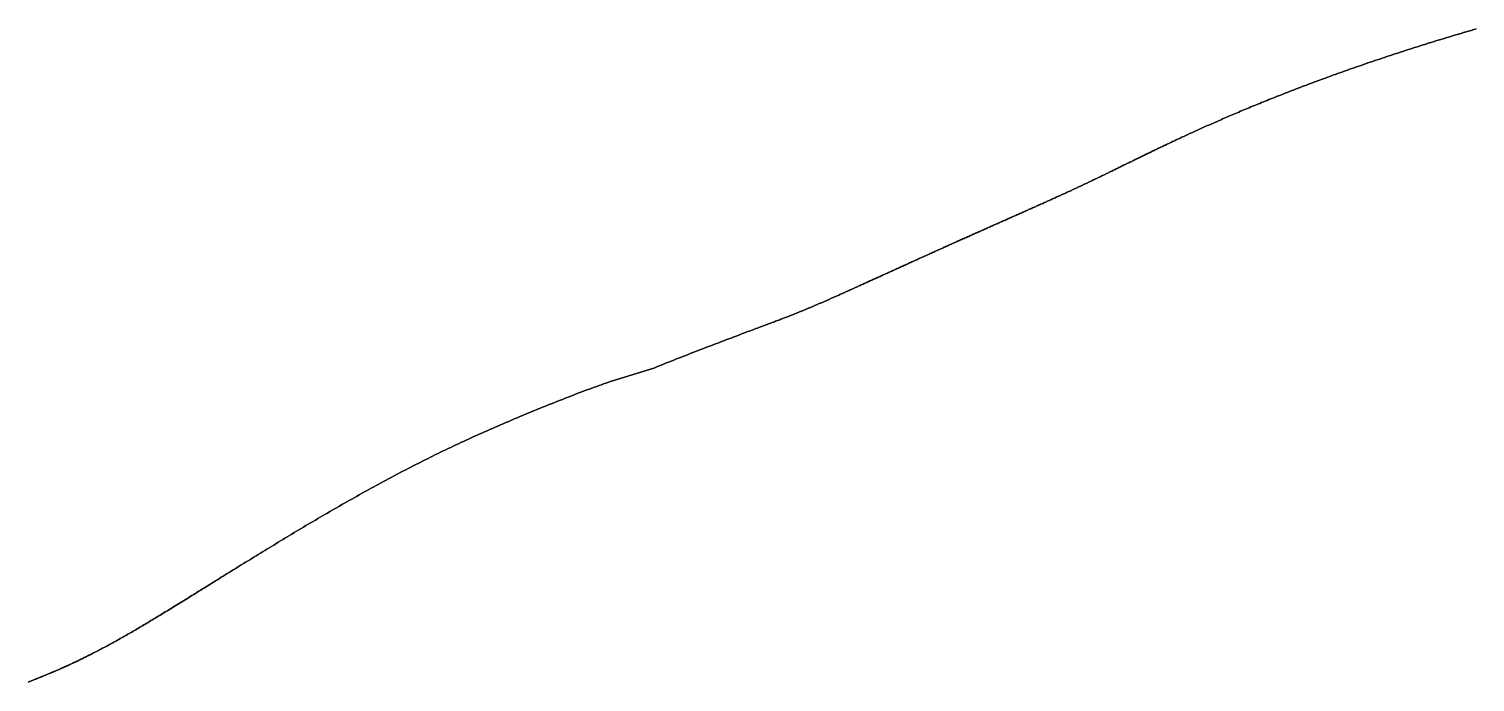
# Model space of a CAD drawing. Header units: inches. Extents: x 130170 to 284068, y 377793 to 804530.
# Drawn here: x 252921.3 to 253006.4, y 753328.3 to 753366.7 of the extents above; entities that cross this region are included whole.
import ezdxf

# ---------------------------------------------------------------- set-up
doc = ezdxf.new("R2010")
doc.units = ezdxf.units.IN
doc.header["$MEASUREMENT"] = 0
doc.layers.add('muni_il', color=7, linetype='Continuous')

msp = doc.modelspace()

# ---------------------------------------------------------------- linework, layer by layer
at = {"layer": 'muni_il'}
for points in [[(253006.462, 753366.728), (253006.312, 753366.685), (253006.162, 753366.641), (253006.011, 753366.597), (253005.861, 753366.553), (253005.712, 753366.509), (253005.562, 753366.465), (253005.413, 753366.421), (253005.263, 753366.376), (253005.114, 753366.332), (253004.965, 753366.287), (253004.817, 753366.242), (253004.668, 753366.197), (253004.52, 753366.152), (253004.372, 753366.107), (253004.224, 753366.062), (253004.077, 753366.017), (253003.93, 753365.971), (253003.783, 753365.926), (253003.636, 753365.881), (253003.49, 753365.835), (253003.344, 753365.789), (253003.198, 753365.743), (253003.053, 753365.697), (253002.908, 753365.652), (253002.763, 753365.605), (253002.619, 753365.56), (253002.475, 753365.513), (253002.331, 753365.467), (253002.188, 753365.421), (253002.045, 753365.375), (253001.902, 753365.328), (253001.76, 753365.282), (253001.618, 753365.235), (253001.477, 753365.189), (253001.336, 753365.142), (253001.195, 753365.096), (253001.055, 753365.049), (253000.915, 753365.002), (253000.776, 753364.956), (253000.637, 753364.909), (253000.498, 753364.863), (253000.36, 753364.816), (253000.223, 753364.769), (253000.086, 753364.722), (252999.949, 753364.676), (252999.813, 753364.629), (252999.677, 753364.582), (252999.542, 753364.535), (252999.408, 753364.488), (252999.274, 753364.442), (252999.14, 753364.395), (252999.007, 753364.348), (252998.874, 753364.301), (252998.742, 753364.255), (252998.61, 753364.208), (252998.479, 753364.161), (252998.349, 753364.115), (252998.219, 753364.068), (252998.089, 753364.021), (252997.961, 753363.975), (252997.832, 753363.928), (252997.705, 753363.882), (252997.577, 753363.835), (252997.451, 753363.789), (252997.325, 753363.743), (252997.199, 753363.696), (252997.075, 753363.65), (252996.95, 753363.604), (252996.827, 753363.558), (252996.703, 753363.512), (252996.581, 753363.466), (252996.459, 753363.42), (252996.338, 753363.374), (252996.217, 753363.328), (252996.097, 753363.283), (252995.977, 753363.237), (252995.858, 753363.192), (252995.74, 753363.146), (252995.622, 753363.101), (252995.505, 753363.055), (252995.389, 753363.01), (252995.273, 753362.965), (252995.158, 753362.92), (252995.043, 753362.875), (252994.93, 753362.83), (252994.816, 753362.786), (252994.704, 753362.741), (252994.592, 753362.697), (252994.48, 753362.652), (252994.37, 753362.608), (252994.26, 753362.564), (252994.15, 753362.52), (252994.041, 753362.476), (252993.933, 753362.432), (252993.826, 753362.389), (252993.719, 753362.345), (252993.612, 753362.302), (252993.507, 753362.259), (252993.402, 753362.215), (252993.297, 753362.172), (252993.194, 753362.13), (252993.091, 753362.087), (252992.988, 753362.044), (252992.887, 753362.002), (252992.785, 753361.96), (252992.685, 753361.917), (252992.585, 753361.875), (252992.486, 753361.834), (252992.387, 753361.792), (252992.29, 753361.75), (252992.192, 753361.709), (252992.096, 753361.668), (252992, 753361.627), (252991.904, 753361.586), (252991.809, 753361.545), (252991.715, 753361.504), (252991.622, 753361.464), (252991.529, 753361.423), (252991.437, 753361.383), (252991.345, 753361.343), (252991.254, 753361.304), (252991.164, 753361.264), (252991.074, 753361.225), (252990.985, 753361.185), (252990.896, 753361.146), (252990.809, 753361.107), (252990.721, 753361.068), (252990.635, 753361.03), (252990.549, 753360.991), (252990.463, 753360.953), (252990.378, 753360.915), (252990.294, 753360.877), (252990.21, 753360.84), (252990.127, 753360.802), (252990.045, 753360.765), (252989.963, 753360.727), (252989.881, 753360.69), (252989.8, 753360.654), (252989.72, 753360.617), (252989.641, 753360.58), (252989.561, 753360.544), (252989.483, 753360.508), (252989.405, 753360.472), (252989.328, 753360.436), (252989.251, 753360.401), (252989.174, 753360.365), (252989.099, 753360.33), (252989.023, 753360.295), (252988.949, 753360.26), (252988.875, 753360.226), (252988.801, 753360.191), (252988.728, 753360.157), (252988.655, 753360.123), (252988.583, 753360.089), (252988.512, 753360.055), (252988.441, 753360.022), (252988.37, 753359.988), (252988.3, 753359.955), (252988.23, 753359.922), (252988.161, 753359.889), (252988.093, 753359.857), (252988.025, 753359.824), (252987.957, 753359.792), (252987.89, 753359.76), (252987.823, 753359.728), (252987.757, 753359.696), (252987.691, 753359.664), (252987.626, 753359.633), (252987.561, 753359.602), (252987.496, 753359.571), (252987.432, 753359.54), (252987.369, 753359.509), (252987.305, 753359.479), (252987.243, 753359.448), (252987.18, 753359.418), (252987.118, 753359.388), (252987.057, 753359.358), (252986.995, 753359.328), (252986.935, 753359.299), (252986.874, 753359.27), (252986.814, 753359.24), (252986.755, 753359.211), (252986.695, 753359.182), (252986.636, 753359.154), (252986.578, 753359.125), (252986.52, 753359.096), (252986.462, 753359.068), (252986.404, 753359.04), (252986.347, 753359.012), (252986.29, 753358.984), (252986.234, 753358.957), (252986.177, 753358.929), (252986.121, 753358.902), (252986.066, 753358.874), (252986.011, 753358.847), (252985.956, 753358.82), (252985.901, 753358.793), (252985.846, 753358.767), (252985.792, 753358.74), (252985.738, 753358.714), (252985.685, 753358.687), (252985.631, 753358.661), (252985.578, 753358.635), (252985.525, 753358.609), (252985.473, 753358.583), (252985.42, 753358.558), (252985.368, 753358.532), (252985.316, 753358.507), (252985.264, 753358.481), (252985.213, 753358.456), (252985.161, 753358.431), (252985.11, 753358.406), (252985.059, 753358.381), (252985.008, 753358.356), (252984.958, 753358.332), (252984.907, 753358.307), (252984.857, 753358.283), (252984.807, 753358.258), (252984.757, 753358.234), (252984.707, 753358.21), (252984.658, 753358.186), (252984.608, 753358.161), (252984.559, 753358.138), (252984.51, 753358.114), (252984.461, 753358.09), (252984.412, 753358.066), (252984.363, 753358.042), (252984.314, 753358.019), (252984.265, 753357.995), (252984.217, 753357.972), (252984.168, 753357.948), (252984.12, 753357.925), (252984.071, 753357.902), (252984.023, 753357.879), (252983.975, 753357.856), (252983.927, 753357.833), (252983.878, 753357.809), (252983.83, 753357.787), (252983.782, 753357.764), (252983.734, 753357.741), (252983.686, 753357.718), (252983.638, 753357.695), (252983.591, 753357.672), (252983.543, 753357.65), (252983.495, 753357.627), (252983.447, 753357.604), (252983.399, 753357.581), (252983.351, 753357.559), (252983.303, 753357.536), (252983.255, 753357.514), (252983.207, 753357.491), (252983.159, 753357.468), (252983.111, 753357.446), (252983.063, 753357.423), (252983.015, 753357.401), (252982.966, 753357.378), (252982.918, 753357.356), (252982.87, 753357.333), (252982.821, 753357.311), (252982.773, 753357.288), (252982.724, 753357.266), (252982.676, 753357.243), (252982.627, 753357.22), (252982.578, 753357.198), (252982.53, 753357.175), (252982.481, 753357.153), (252982.431, 753357.13), (252982.382, 753357.107), (252982.333, 753357.085), (252982.283, 753357.062), (252982.234, 753357.039), (252982.184, 753357.016), (252982.134, 753356.994), (252982.084, 753356.971), (252982.034, 753356.948), (252981.984, 753356.925), (252981.934, 753356.902), (252981.883, 753356.879), (252981.833, 753356.856), (252981.782, 753356.833), (252981.731, 753356.81), (252981.68, 753356.786), (252981.628, 753356.763), (252981.577, 753356.74), (252981.525, 753356.716), (252981.474, 753356.693), (252981.422, 753356.67), (252981.369, 753356.646), (252981.317, 753356.622), (252981.265, 753356.599), (252981.212, 753356.575), (252981.159, 753356.551), (252981.106, 753356.527), (252981.052, 753356.503), (252980.999, 753356.479), (252980.945, 753356.455), (252980.891, 753356.431), (252980.837, 753356.407), (252980.783, 753356.382), (252980.728, 753356.358), (252980.674, 753356.333), (252980.619, 753356.309), (252980.563, 753356.284), (252980.508, 753356.259), (252980.452, 753356.234), (252980.396, 753356.209), (252980.34, 753356.184), (252980.284, 753356.159), (252980.228, 753356.134), (252980.171, 753356.109), (252980.114, 753356.083), (252980.057, 753356.058), (252979.999, 753356.032), (252979.942, 753356.007), (252979.884, 753355.981), (252979.826, 753355.955), (252979.767, 753355.929), (252979.709, 753355.903), (252979.65, 753355.877), (252979.591, 753355.85), (252979.532, 753355.824), (252979.472, 753355.798), (252979.413, 753355.771), (252979.353, 753355.744), (252979.293, 753355.718), (252979.232, 753355.691), (252979.172, 753355.664), (252979.111, 753355.637), (252979.05, 753355.61), (252978.988, 753355.583), (252978.927, 753355.555), (252978.865, 753355.528), (252978.803, 753355.5), (252978.741, 753355.473), (252978.679, 753355.445), (252978.616, 753355.417), (252978.554, 753355.389), (252978.491, 753355.361), (252978.427, 753355.333), (252978.364, 753355.305), (252978.3, 753355.277), (252978.237, 753355.248), (252978.173, 753355.22), (252978.108, 753355.191), (252978.044, 753355.163), (252977.98, 753355.134), (252977.915, 753355.105), (252977.85, 753355.076), (252977.785, 753355.047), (252977.719, 753355.018), (252977.654, 753354.989), (252977.588, 753354.96), (252977.523, 753354.931), (252977.457, 753354.901), (252977.39, 753354.872), (252977.324, 753354.842), (252977.258, 753354.812), (252977.191, 753354.783), (252977.125, 753354.753), (252977.058, 753354.723), (252976.991, 753354.693), (252976.924, 753354.663), (252976.856, 753354.633), (252976.789, 753354.603), (252976.722, 753354.573), (252976.654, 753354.543), (252976.586, 753354.512), (252976.518, 753354.482), (252976.45, 753354.452), (252976.382, 753354.421), (252976.314, 753354.391), (252976.246, 753354.36), (252976.178, 753354.33), (252976.109, 753354.299), (252976.041, 753354.268), (252975.972, 753354.238), (252975.904, 753354.207), (252975.835, 753354.176), (252975.767, 753354.145), (252975.698, 753354.114), (252975.629, 753354.084), (252975.56, 753354.053), (252975.491, 753354.022), (252975.423, 753353.991), (252975.354, 753353.96), (252975.285, 753353.929), (252975.216, 753353.898), (252975.147, 753353.867), (252975.078, 753353.836), (252975.009, 753353.805), (252974.94, 753353.774), (252974.871, 753353.742), (252974.802, 753353.712), (252974.734, 753353.68), (252974.665, 753353.649), (252974.596, 753353.618), (252974.527, 753353.587), (252974.458, 753353.556), (252974.39, 753353.525), (252974.321, 753353.494), (252974.253, 753353.463), (252974.184, 753353.432), (252974.116, 753353.401), (252974.048, 753353.371), (252973.979, 753353.34), (252973.911, 753353.309), (252973.843, 753353.278), (252973.775, 753353.247), (252973.707, 753353.217), (252973.639, 753353.186), (252973.572, 753353.155), (252973.504, 753353.125), (252973.437, 753353.094), (252973.37, 753353.064), (252973.303, 753353.033), (252973.236, 753353.003), (252973.169, 753352.973), (252973.102, 753352.942), (252973.035, 753352.912), (252972.969, 753352.882), (252972.903, 753352.852), (252972.837, 753352.822), (252972.771, 753352.792), (252972.705, 753352.762), (252972.639, 753352.732), (252972.574, 753352.702), (252972.509, 753352.673), (252972.444, 753352.643), (252972.379, 753352.614), (252972.314, 753352.584), (252972.25, 753352.555), (252972.185, 753352.526), (252972.122, 753352.497), (252972.058, 753352.468), (252971.994, 753352.439), (252971.931, 753352.41), (252971.867, 753352.381), (252971.804, 753352.352), (252971.742, 753352.324), (252971.679, 753352.295), (252971.617, 753352.267), (252971.555, 753352.239), (252971.493, 753352.211), (252971.432, 753352.183), (252971.37, 753352.155), (252971.309, 753352.127), (252971.248, 753352.1), (252971.188, 753352.072), (252971.128, 753352.045), (252971.067, 753352.017), (252971.008, 753351.99), (252970.948, 753351.963), (252970.889, 753351.936), (252970.83, 753351.909), (252970.771, 753351.882), (252970.713, 753351.856), (252970.655, 753351.829), (252970.597, 753351.803), (252970.539, 753351.777), (252970.482, 753351.751), (252970.425, 753351.725), (252970.368, 753351.699), (252970.311, 753351.673), (252970.255, 753351.648), (252970.199, 753351.622), (252970.143, 753351.597), (252970.088, 753351.572), (252970.033, 753351.547), (252969.978, 753351.522), (252969.923, 753351.498), (252969.869, 753351.473), (252969.815, 753351.448), (252969.761, 753351.424), (252969.708, 753351.4), (252969.655, 753351.376), (252969.602, 753351.352), (252969.55, 753351.328), (252969.497, 753351.305), (252969.445, 753351.281), (252969.394, 753351.258), (252969.342, 753351.235), (252969.291, 753351.212), (252969.24, 753351.189), (252969.19, 753351.166), (252969.139, 753351.144), (252969.089, 753351.121), (252969.04, 753351.099), (252968.99, 753351.077), (252968.941, 753351.055), (252968.892, 753351.033), (252968.844, 753351.011), (252968.795, 753350.99), (252968.747, 753350.968), (252968.7, 753350.947), (252968.652, 753350.926), (252968.605, 753350.905), (252968.558, 753350.884), (252968.511, 753350.863), (252968.464, 753350.842), (252968.418, 753350.822), (252968.372, 753350.801), (252968.326, 753350.781), (252968.281, 753350.761), (252968.235, 753350.741), (252968.19, 753350.721), (252968.145, 753350.702), (252968.1, 753350.682), (252968.056, 753350.662), (252968.011, 753350.643), (252967.967, 753350.624), (252967.923, 753350.605), (252967.879, 753350.585), (252967.836, 753350.567), (252967.792, 753350.548), (252967.749, 753350.529), (252967.706, 753350.51), (252967.662, 753350.492), (252967.619, 753350.473), (252967.577, 753350.455), (252967.534, 753350.437), (252967.491, 753350.418), (252967.448, 753350.4), (252967.406, 753350.382), (252967.363, 753350.364), (252967.321, 753350.346), (252967.278, 753350.328), (252967.236, 753350.31), (252967.193, 753350.292), (252967.151, 753350.275), (252967.108, 753350.257), (252967.065, 753350.239), (252967.023, 753350.221), (252966.98, 753350.204), (252966.937, 753350.186), (252966.893, 753350.168), (252966.85, 753350.15), (252966.807, 753350.132), (252966.763, 753350.114), (252966.719, 753350.097), (252966.675, 753350.079), (252966.63, 753350.061), (252966.585, 753350.043), (252966.54, 753350.025), (252966.495, 753350.006), (252966.449, 753349.988), (252966.403, 753349.97), (252966.356, 753349.951), (252966.309, 753349.932), (252966.261, 753349.913), (252966.213, 753349.894), (252966.164, 753349.875), (252966.115, 753349.856), (252966.065, 753349.836), (252966.014, 753349.817), (252965.962, 753349.797), (252965.91, 753349.776), (252965.857, 753349.756), (252965.804, 753349.735), (252965.749, 753349.714), (252965.693, 753349.693), (252965.637, 753349.671), (252965.579, 753349.649), (252965.521, 753349.627), (252965.461, 753349.604), (252965.401, 753349.581), (252965.339, 753349.557), (252965.276, 753349.533), (252965.211, 753349.509), (252965.146, 753349.484), (252965.079, 753349.459), (252965.01, 753349.433), (252964.941, 753349.407), (252964.869, 753349.38), (252964.797, 753349.352), (252964.722, 753349.324), (252964.646, 753349.296), (252964.569, 753349.266), (252964.489, 753349.237), (252964.408, 753349.206), (252964.325, 753349.175), (252964.24, 753349.143), (252964.153, 753349.11), (252964.065, 753349.077), (252963.974, 753349.043), (252963.881, 753349.008), (252963.786, 753348.972), (252963.689, 753348.936), (252963.59, 753348.899), (252963.489, 753348.86), (252963.385, 753348.821), (252963.279, 753348.782), (252963.171, 753348.741), (252963.06, 753348.699), (252962.947, 753348.656), (252962.832, 753348.613), (252962.714, 753348.568), (252962.594, 753348.523), (252962.471, 753348.476), (252962.346, 753348.429), (252962.219, 753348.381), (252962.089, 753348.331), (252961.956, 753348.281), (252961.822, 753348.23), (252961.685, 753348.177), (252961.545, 753348.124), (252961.404, 753348.07), (252961.26, 753348.015), (252961.114, 753347.959), (252960.966, 753347.902), (252960.815, 753347.844), (252960.663, 753347.785), (252960.509, 753347.726), (252960.354, 753347.665), (252960.197, 753347.604), (252960.038, 753347.543), (252959.878, 753347.48), (252959.718, 753347.417), (252959.556, 753347.354), (252959.394, 753347.29), (252959.231, 753347.226), (252959.068, 753347.162), (252958.906, 753347.097), (252958.744, 753347.033), (252958.582, 753346.968), (252958.422, 753346.904), (252958.264, 753346.84), (252958.107, 753346.776), (252955.757, 753346.047), (252955.558, 753345.981), (252955.45, 753345.944), (252955.336, 753345.905), (252955.217, 753345.864), (252955.092, 753345.82), (252954.964, 753345.775), (252954.831, 753345.727), (252954.694, 753345.678), (252954.553, 753345.626), (252954.409, 753345.574), (252954.262, 753345.519), (252954.111, 753345.463), (252953.959, 753345.406), (252953.804, 753345.348), (252953.646, 753345.288), (252953.487, 753345.227), (252953.326, 753345.166), (252953.164, 753345.103), (252953.001, 753345.04), (252952.836, 753344.976), (252952.67, 753344.911), (252952.504, 753344.845), (252952.337, 753344.78), (252952.17, 753344.713), (252952.002, 753344.646), (252951.834, 753344.579), (252951.666, 753344.511), (252951.498, 753344.444), (252951.33, 753344.375), (252951.162, 753344.307), (252950.995, 753344.239), (252950.828, 753344.17), (252950.661, 753344.101), (252950.495, 753344.032), (252950.329, 753343.963), (252950.164, 753343.894), (252949.999, 753343.825), (252949.835, 753343.756), (252949.672, 753343.686), (252949.51, 753343.617), (252949.348, 753343.548), (252949.186, 753343.479), (252949.026, 753343.409), (252948.866, 753343.34), (252948.707, 753343.271), (252948.548, 753343.201), (252948.391, 753343.132), (252948.234, 753343.063), (252948.077, 753342.993), (252947.922, 753342.924), (252947.767, 753342.854), (252947.612, 753342.785), (252947.458, 753342.715), (252947.305, 753342.645), (252947.152, 753342.575), (252947, 753342.505), (252946.849, 753342.435), (252946.698, 753342.365), (252946.547, 753342.295), (252946.397, 753342.224), (252946.247, 753342.154), (252946.098, 753342.083), (252945.949, 753342.012), (252945.8, 753341.941), (252945.652, 753341.87), (252945.504, 753341.798), (252945.356, 753341.726), (252945.209, 753341.654), (252945.062, 753341.582), (252944.915, 753341.509), (252944.768, 753341.436), (252944.622, 753341.363), (252944.475, 753341.29), (252944.329, 753341.216), (252944.183, 753341.142), (252944.037, 753341.068), (252943.891, 753340.994), (252943.746, 753340.919), (252943.6, 753340.844), (252943.454, 753340.768), (252943.309, 753340.693), (252943.163, 753340.617), (252943.018, 753340.54), (252942.873, 753340.464), (252942.728, 753340.387), (252942.582, 753340.309), (252942.437, 753340.232), (252942.292, 753340.154), (252942.147, 753340.076), (252942.002, 753339.998), (252941.857, 753339.919), (252941.712, 753339.84), (252941.568, 753339.761), (252941.423, 753339.681), (252941.278, 753339.601), (252941.133, 753339.521), (252940.989, 753339.441), (252940.844, 753339.361), (252940.7, 753339.28), (252940.556, 753339.199), (252940.412, 753339.118), (252940.267, 753339.037), (252940.123, 753338.955), (252939.98, 753338.874), (252939.836, 753338.792), (252939.693, 753338.71), (252939.55, 753338.628), (252939.407, 753338.546), (252939.264, 753338.463), (252939.121, 753338.381), (252938.979, 753338.299), (252938.837, 753338.216), (252938.695, 753338.134), (252938.554, 753338.051), (252938.412, 753337.968), (252938.272, 753337.886), (252938.131, 753337.803), (252937.991, 753337.72), (252937.851, 753337.638), (252937.711, 753337.555), (252937.572, 753337.473), (252937.434, 753337.39), (252937.295, 753337.308), (252937.158, 753337.226), (252937.02, 753337.144), (252936.883, 753337.062), (252936.747, 753336.98), (252936.611, 753336.898), (252936.476, 753336.817), (252936.341, 753336.735), (252936.207, 753336.654), (252936.073, 753336.573), (252935.94, 753336.492), (252935.807, 753336.412), (252935.675, 753336.332), (252935.543, 753336.252), (252935.412, 753336.172), (252935.282, 753336.092), (252935.153, 753336.013), (252935.024, 753335.934), (252934.895, 753335.856), (252934.768, 753335.777), (252934.641, 753335.699), (252934.514, 753335.622), (252934.389, 753335.544), (252934.264, 753335.467), (252934.14, 753335.391), (252934.016, 753335.315), (252933.893, 753335.239), (252933.771, 753335.163), (252933.65, 753335.088), (252933.529, 753335.014), (252933.41, 753334.94), (252933.291, 753334.866), (252933.172, 753334.792), (252933.054, 753334.719), (252932.938, 753334.647), (252932.822, 753334.575), (252932.706, 753334.503), (252932.592, 753334.432), (252932.478, 753334.361), (252932.365, 753334.291), (252932.253, 753334.221), (252932.141, 753334.152), (252932.031, 753334.083), (252931.921, 753334.015), (252931.811, 753333.947), (252931.703, 753333.879), (252931.595, 753333.812), (252931.489, 753333.746), (252931.382, 753333.68), (252931.277, 753333.615), (252931.173, 753333.55), (252931.069, 753333.485), (252930.966, 753333.421), (252930.863, 753333.358), (252930.762, 753333.295), (252930.661, 753333.232), (252930.561, 753333.17), (252930.462, 753333.109), (252930.363, 753333.048), (252930.265, 753332.987), (252930.168, 753332.927), (252930.072, 753332.868), (252929.976, 753332.808), (252929.881, 753332.75), (252929.787, 753332.692), (252929.693, 753332.634), (252929.6, 753332.577), (252929.508, 753332.521), (252929.416, 753332.465), (252929.325, 753332.409), (252929.235, 753332.354), (252929.145, 753332.299), (252929.056, 753332.245), (252928.968, 753332.191), (252928.88, 753332.138), (252928.793, 753332.085), (252928.706, 753332.033), (252928.62, 753331.981), (252928.535, 753331.929), (252928.45, 753331.878), (252928.366, 753331.828), (252928.283, 753331.778), (252928.2, 753331.728), (252928.117, 753331.679), (252928.035, 753331.63), (252927.954, 753331.582), (252927.873, 753331.534), (252927.792, 753331.486), (252927.712, 753331.439), (252927.633, 753331.392), (252927.554, 753331.346), (252927.475, 753331.3), (252927.397, 753331.254), (252927.32, 753331.209), (252927.243, 753331.164), (252927.166, 753331.12), (252927.089, 753331.076), (252927.013, 753331.033), (252926.938, 753330.989), (252926.863, 753330.946), (252926.788, 753330.904), (252926.714, 753330.862), (252926.64, 753330.82), (252926.566, 753330.778), (252926.492, 753330.737), (252926.419, 753330.696), (252926.347, 753330.656), (252926.274, 753330.616), (252926.202, 753330.576), (252926.13, 753330.536), (252926.059, 753330.497), (252925.987, 753330.458), (252925.916, 753330.419), (252925.845, 753330.381), (252925.775, 753330.343), (252925.704, 753330.305), (252925.634, 753330.268), (252925.564, 753330.23), (252925.494, 753330.193), (252925.424, 753330.157), (252925.355, 753330.12), (252925.285, 753330.084), (252925.216, 753330.048), (252925.147, 753330.013), (252925.078, 753329.977), (252925.009, 753329.942), (252924.941, 753329.907), (252924.872, 753329.872), (252924.804, 753329.837), (252924.735, 753329.803), (252924.667, 753329.769), (252924.598, 753329.735), (252924.53, 753329.701), (252924.462, 753329.668), (252924.394, 753329.634), (252924.325, 753329.601), (252924.257, 753329.568), (252924.189, 753329.535), (252924.121, 753329.502), (252924.053, 753329.47), (252923.984, 753329.438), (252923.916, 753329.405), (252923.848, 753329.373), (252923.779, 753329.341), (252923.711, 753329.31), (252923.643, 753329.278), (252923.574, 753329.247), (252923.505, 753329.215), (252923.437, 753329.184), (252923.368, 753329.153), (252923.299, 753329.122), (252923.23, 753329.091), (252923.161, 753329.06), (252923.092, 753329.03), (252923.022, 753328.999), (252922.953, 753328.969), (252922.883, 753328.939), (252922.813, 753328.908), (252922.743, 753328.878), (252922.673, 753328.848), (252922.603, 753328.818), (252922.532, 753328.788), (252922.462, 753328.758), (252922.391, 753328.729), (252922.32, 753328.699), (252922.248, 753328.669), (252922.177, 753328.64), (252922.105, 753328.61), (252922.034, 753328.581), (252921.962, 753328.551), (252921.889, 753328.522), (252921.817, 753328.493), (252921.744, 753328.464), (252921.671, 753328.434), (252921.598, 753328.405), (252921.524, 753328.376), (252921.451, 753328.347), (252921.377, 753328.318), (252921.303, 753328.289), (252921.228, 753328.26)], [(252921.228, 753328.26), (252921.303, 753328.289), (252921.377, 753328.318), (252921.451, 753328.347), (252921.524, 753328.376), (252921.598, 753328.405), (252921.671, 753328.434), (252921.744, 753328.464), (252921.817, 753328.493), (252921.889, 753328.522), (252921.962, 753328.551), (252922.034, 753328.581), (252922.105, 753328.61), (252922.177, 753328.64), (252922.248, 753328.669), (252922.32, 753328.699), (252922.391, 753328.729), (252922.462, 753328.758), (252922.532, 753328.788), (252922.603, 753328.818), (252922.673, 753328.848), (252922.743, 753328.878), (252922.813, 753328.908), (252922.883, 753328.939), (252922.953, 753328.969), (252923.022, 753328.999), (252923.092, 753329.03), (252923.161, 753329.06), (252923.23, 753329.091), (252923.299, 753329.122), (252923.368, 753329.153), (252923.437, 753329.184), (252923.505, 753329.215), (252923.574, 753329.247), (252923.643, 753329.278), (252923.711, 753329.31), (252923.779, 753329.341), (252923.848, 753329.373), (252923.916, 753329.405), (252923.984, 753329.438), (252924.053, 753329.47), (252924.121, 753329.502), (252924.189, 753329.535), (252924.257, 753329.568), (252924.325, 753329.601), (252924.394, 753329.634), (252924.462, 753329.668), (252924.53, 753329.701), (252924.598, 753329.735), (252924.667, 753329.769), (252924.735, 753329.803), (252924.804, 753329.837), (252924.872, 753329.872), (252924.941, 753329.907), (252925.009, 753329.942), (252925.078, 753329.977), (252925.147, 753330.013), (252925.216, 753330.048), (252925.285, 753330.084), (252925.355, 753330.12), (252925.424, 753330.157), (252925.494, 753330.193), (252925.564, 753330.23), (252925.634, 753330.268), (252925.704, 753330.305), (252925.775, 753330.343), (252925.845, 753330.381), (252925.916, 753330.419), (252925.987, 753330.458), (252926.059, 753330.497), (252926.13, 753330.536), (252926.202, 753330.576), (252926.274, 753330.616), (252926.347, 753330.656), (252926.419, 753330.696), (252926.492, 753330.737), (252926.566, 753330.778), (252926.64, 753330.82), (252926.714, 753330.862), (252926.788, 753330.904), (252926.863, 753330.946), (252926.938, 753330.989), (252927.013, 753331.033), (252927.089, 753331.076), (252927.166, 753331.12), (252927.243, 753331.164), (252927.32, 753331.209), (252927.397, 753331.254), (252927.475, 753331.3), (252927.554, 753331.346), (252927.633, 753331.392), (252927.712, 753331.439), (252927.792, 753331.486), (252927.873, 753331.534), (252927.954, 753331.582), (252928.035, 753331.63), (252928.117, 753331.679), (252928.2, 753331.728), (252928.283, 753331.778), (252928.366, 753331.828), (252928.45, 753331.878), (252928.535, 753331.929), (252928.62, 753331.981), (252928.706, 753332.033), (252928.793, 753332.085), (252928.88, 753332.138), (252928.968, 753332.191), (252929.056, 753332.245), (252929.145, 753332.299), (252929.235, 753332.354), (252929.325, 753332.409), (252929.416, 753332.465), (252929.508, 753332.521), (252929.6, 753332.577), (252929.693, 753332.634), (252929.787, 753332.692), (252929.881, 753332.75), (252929.976, 753332.808), (252930.072, 753332.868), (252930.168, 753332.927), (252930.265, 753332.987), (252930.363, 753333.048), (252930.462, 753333.109), (252930.561, 753333.17), (252930.661, 753333.232), (252930.762, 753333.295), (252930.863, 753333.358), (252930.966, 753333.421), (252931.069, 753333.485), (252931.173, 753333.55), (252931.277, 753333.615), (252931.382, 753333.68), (252931.489, 753333.746), (252931.595, 753333.812), (252931.703, 753333.879), (252931.811, 753333.947), (252931.921, 753334.015), (252932.031, 753334.083), (252932.141, 753334.152), (252932.253, 753334.221), (252932.365, 753334.291), (252932.478, 753334.361), (252932.592, 753334.432), (252932.706, 753334.503), (252932.822, 753334.575), (252932.938, 753334.647), (252933.054, 753334.719), (252933.172, 753334.792), (252933.291, 753334.866), (252933.41, 753334.94), (252933.529, 753335.014), (252933.65, 753335.088), (252933.771, 753335.163), (252933.893, 753335.239), (252934.016, 753335.315), (252934.14, 753335.391), (252934.264, 753335.467), (252934.389, 753335.544), (252934.514, 753335.622), (252934.641, 753335.699), (252934.768, 753335.777), (252934.895, 753335.856), (252935.024, 753335.934), (252935.153, 753336.013), (252935.282, 753336.092), (252935.412, 753336.172), (252935.543, 753336.252), (252935.675, 753336.332), (252935.807, 753336.412), (252935.94, 753336.492), (252936.073, 753336.573), (252936.207, 753336.654), (252936.341, 753336.735), (252936.476, 753336.817), (252936.611, 753336.898), (252936.747, 753336.98), (252936.883, 753337.062), (252937.02, 753337.144), (252937.158, 753337.226), (252937.295, 753337.308), (252937.434, 753337.39), (252937.572, 753337.473), (252937.711, 753337.555), (252937.851, 753337.638), (252937.991, 753337.72), (252938.131, 753337.803), (252938.272, 753337.886), (252938.412, 753337.968), (252938.554, 753338.051), (252938.695, 753338.134), (252938.837, 753338.216), (252938.979, 753338.299), (252939.121, 753338.381), (252939.264, 753338.463), (252939.407, 753338.546), (252939.55, 753338.628), (252939.693, 753338.71), (252939.836, 753338.792), (252939.98, 753338.874), (252940.123, 753338.955), (252940.267, 753339.037), (252940.412, 753339.118), (252940.556, 753339.199), (252940.7, 753339.28), (252940.844, 753339.361), (252940.989, 753339.441), (252941.133, 753339.521), (252941.278, 753339.601), (252941.423, 753339.681), (252941.568, 753339.761), (252941.712, 753339.84), (252941.857, 753339.919), (252942.002, 753339.998), (252942.147, 753340.076), (252942.292, 753340.154), (252942.437, 753340.232), (252942.582, 753340.309), (252942.728, 753340.387), (252942.873, 753340.464), (252943.018, 753340.54), (252943.163, 753340.617), (252943.309, 753340.693), (252943.454, 753340.768), (252943.6, 753340.844), (252943.746, 753340.919), (252943.891, 753340.994), (252944.037, 753341.068), (252944.183, 753341.142), (252944.329, 753341.216), (252944.475, 753341.29), (252944.622, 753341.363), (252944.768, 753341.436), (252944.915, 753341.509), (252945.062, 753341.582), (252945.209, 753341.654), (252945.356, 753341.726), (252945.504, 753341.798), (252945.652, 753341.87), (252945.8, 753341.941), (252945.949, 753342.012), (252946.098, 753342.083), (252946.247, 753342.154), (252946.397, 753342.224), (252946.547, 753342.295), (252946.698, 753342.365), (252946.849, 753342.435), (252947, 753342.505), (252947.152, 753342.575), (252947.305, 753342.645), (252947.458, 753342.715), (252947.612, 753342.785), (252947.767, 753342.854), (252947.922, 753342.924), (252948.077, 753342.993), (252948.234, 753343.063), (252948.391, 753343.132), (252948.548, 753343.201), (252948.707, 753343.271), (252948.866, 753343.34), (252949.026, 753343.409), (252949.186, 753343.479), (252949.348, 753343.548), (252949.51, 753343.617), (252949.672, 753343.686), (252949.835, 753343.756), (252949.999, 753343.825), (252950.164, 753343.894), (252950.329, 753343.963), (252950.495, 753344.032), (252950.661, 753344.101), (252950.828, 753344.17), (252950.995, 753344.239), (252951.162, 753344.307), (252951.33, 753344.375), (252951.498, 753344.444), (252951.666, 753344.511), (252951.834, 753344.579), (252952.002, 753344.646), (252952.17, 753344.713), (252952.337, 753344.78), (252952.504, 753344.845), (252952.67, 753344.911), (252952.836, 753344.976), (252953.001, 753345.04), (252953.164, 753345.103), (252953.326, 753345.166), (252953.487, 753345.227), (252953.646, 753345.288), (252953.804, 753345.348), (252953.959, 753345.406), (252954.111, 753345.463), (252954.262, 753345.519), (252954.409, 753345.574), (252954.553, 753345.626), (252954.694, 753345.678), (252954.831, 753345.727), (252954.964, 753345.775), (252955.092, 753345.82), (252955.217, 753345.864), (252955.336, 753345.905), (252955.45, 753345.944), (252955.558, 753345.981), (252955.757, 753346.047), (252958.107, 753346.776), (252958.264, 753346.84), (252958.422, 753346.904), (252958.582, 753346.968), (252958.744, 753347.033), (252958.906, 753347.097), (252959.068, 753347.162), (252959.231, 753347.226), (252959.394, 753347.29), (252959.556, 753347.354), (252959.718, 753347.417), (252959.878, 753347.48), (252960.038, 753347.543), (252960.197, 753347.604), (252960.354, 753347.665), (252960.509, 753347.726), (252960.663, 753347.785), (252960.815, 753347.844), (252960.966, 753347.902), (252961.114, 753347.959), (252961.26, 753348.015), (252961.404, 753348.07), (252961.545, 753348.124), (252961.685, 753348.177), (252961.822, 753348.23), (252961.956, 753348.281), (252962.089, 753348.331), (252962.219, 753348.381), (252962.346, 753348.429), (252962.471, 753348.476), (252962.594, 753348.523), (252962.714, 753348.568), (252962.832, 753348.613), (252962.947, 753348.656), (252963.06, 753348.699), (252963.171, 753348.741), (252963.279, 753348.782), (252963.385, 753348.821), (252963.489, 753348.86), (252963.59, 753348.899), (252963.689, 753348.936), (252963.786, 753348.972), (252963.881, 753349.008), (252963.974, 753349.043), (252964.065, 753349.077), (252964.153, 753349.11), (252964.24, 753349.143), (252964.325, 753349.175), (252964.408, 753349.206), (252964.489, 753349.237), (252964.569, 753349.266), (252964.646, 753349.296), (252964.722, 753349.324), (252964.797, 753349.352), (252964.869, 753349.38), (252964.941, 753349.407), (252965.01, 753349.433), (252965.079, 753349.459), (252965.146, 753349.484), (252965.211, 753349.509), (252965.276, 753349.533), (252965.339, 753349.557), (252965.401, 753349.581), (252965.461, 753349.604), (252965.521, 753349.627), (252965.579, 753349.649), (252965.637, 753349.671), (252965.693, 753349.693), (252965.749, 753349.714), (252965.804, 753349.735), (252965.857, 753349.756), (252965.91, 753349.776), (252965.962, 753349.797), (252966.014, 753349.817), (252966.065, 753349.836), (252966.115, 753349.856), (252966.164, 753349.875), (252966.213, 753349.894), (252966.261, 753349.913), (252966.309, 753349.932), (252966.356, 753349.951), (252966.403, 753349.97), (252966.449, 753349.988), (252966.495, 753350.006), (252966.54, 753350.025), (252966.585, 753350.043), (252966.63, 753350.061), (252966.675, 753350.079), (252966.719, 753350.097), (252966.763, 753350.114), (252966.807, 753350.132), (252966.85, 753350.15), (252966.893, 753350.168), (252966.937, 753350.186), (252966.98, 753350.204), (252967.023, 753350.221), (252967.065, 753350.239), (252967.108, 753350.257), (252967.151, 753350.275), (252967.193, 753350.292), (252967.236, 753350.31), (252967.278, 753350.328), (252967.321, 753350.346), (252967.363, 753350.364), (252967.406, 753350.382), (252967.448, 753350.4), (252967.491, 753350.418), (252967.534, 753350.437), (252967.577, 753350.455), (252967.619, 753350.473), (252967.662, 753350.492), (252967.706, 753350.51), (252967.749, 753350.529), (252967.792, 753350.548), (252967.836, 753350.567), (252967.879, 753350.585), (252967.923, 753350.605), (252967.967, 753350.624), (252968.011, 753350.643), (252968.056, 753350.662), (252968.1, 753350.682), (252968.145, 753350.702), (252968.19, 753350.721), (252968.235, 753350.741), (252968.281, 753350.761), (252968.326, 753350.781), (252968.372, 753350.801), (252968.418, 753350.822), (252968.464, 753350.842), (252968.511, 753350.863), (252968.558, 753350.884), (252968.605, 753350.905), (252968.652, 753350.926), (252968.7, 753350.947), (252968.747, 753350.968), (252968.795, 753350.99), (252968.844, 753351.011), (252968.892, 753351.033), (252968.941, 753351.055), (252968.99, 753351.077), (252969.04, 753351.099), (252969.089, 753351.121), (252969.139, 753351.144), (252969.19, 753351.166), (252969.24, 753351.189), (252969.291, 753351.212), (252969.342, 753351.235), (252969.394, 753351.258), (252969.445, 753351.281), (252969.497, 753351.305), (252969.55, 753351.328), (252969.602, 753351.352), (252969.655, 753351.376), (252969.708, 753351.4), (252969.761, 753351.424), (252969.815, 753351.448), (252969.869, 753351.473), (252969.923, 753351.498), (252969.978, 753351.522), (252970.033, 753351.547), (252970.088, 753351.572), (252970.143, 753351.597), (252970.199, 753351.622), (252970.255, 753351.648), (252970.311, 753351.673), (252970.368, 753351.699), (252970.425, 753351.725), (252970.482, 753351.751), (252970.539, 753351.777), (252970.597, 753351.803), (252970.655, 753351.829), (252970.713, 753351.856), (252970.771, 753351.882), (252970.83, 753351.909), (252970.889, 753351.936), (252970.948, 753351.963), (252971.008, 753351.99), (252971.067, 753352.017), (252971.128, 753352.045), (252971.188, 753352.072), (252971.248, 753352.1), (252971.309, 753352.127), (252971.37, 753352.155), (252971.432, 753352.183), (252971.493, 753352.211), (252971.555, 753352.239), (252971.617, 753352.267), (252971.679, 753352.295), (252971.742, 753352.324), (252971.804, 753352.352), (252971.867, 753352.381), (252971.931, 753352.41), (252971.994, 753352.439), (252972.058, 753352.468), (252972.122, 753352.497), (252972.185, 753352.526), (252972.25, 753352.555), (252972.314, 753352.584), (252972.379, 753352.614), (252972.444, 753352.643), (252972.509, 753352.673), (252972.574, 753352.702), (252972.639, 753352.732), (252972.705, 753352.762), (252972.771, 753352.792), (252972.837, 753352.822), (252972.903, 753352.852), (252972.969, 753352.882), (252973.035, 753352.912), (252973.102, 753352.942), (252973.169, 753352.973), (252973.236, 753353.003), (252973.303, 753353.033), (252973.37, 753353.064), (252973.437, 753353.094), (252973.504, 753353.125), (252973.572, 753353.155), (252973.639, 753353.186), (252973.707, 753353.217), (252973.775, 753353.247), (252973.843, 753353.278), (252973.911, 753353.309), (252973.979, 753353.34), (252974.048, 753353.371), (252974.116, 753353.401), (252974.184, 753353.432), (252974.253, 753353.463), (252974.321, 753353.494), (252974.39, 753353.525), (252974.458, 753353.556), (252974.527, 753353.587), (252974.596, 753353.618), (252974.665, 753353.649), (252974.734, 753353.68), (252974.802, 753353.712), (252974.871, 753353.742), (252974.94, 753353.774), (252975.009, 753353.805), (252975.078, 753353.836), (252975.147, 753353.867), (252975.216, 753353.898), (252975.285, 753353.929), (252975.354, 753353.96), (252975.423, 753353.991), (252975.491, 753354.022), (252975.56, 753354.053), (252975.629, 753354.084), (252975.698, 753354.114), (252975.767, 753354.145), (252975.835, 753354.176), (252975.904, 753354.207), (252975.972, 753354.238), (252976.041, 753354.268), (252976.109, 753354.299), (252976.178, 753354.33), (252976.246, 753354.36), (252976.314, 753354.391), (252976.382, 753354.421), (252976.45, 753354.452), (252976.518, 753354.482), (252976.586, 753354.512), (252976.654, 753354.543), (252976.722, 753354.573), (252976.789, 753354.603), (252976.856, 753354.633), (252976.924, 753354.663), (252976.991, 753354.693), (252977.058, 753354.723), (252977.125, 753354.753), (252977.191, 753354.783), (252977.258, 753354.812), (252977.324, 753354.842), (252977.39, 753354.872), (252977.457, 753354.901), (252977.523, 753354.931), (252977.588, 753354.96), (252977.654, 753354.989), (252977.719, 753355.018), (252977.785, 753355.047), (252977.85, 753355.076), (252977.915, 753355.105), (252977.98, 753355.134), (252978.044, 753355.163), (252978.108, 753355.191), (252978.173, 753355.22), (252978.237, 753355.248), (252978.3, 753355.277), (252978.364, 753355.305), (252978.427, 753355.333), (252978.491, 753355.361), (252978.554, 753355.389), (252978.616, 753355.417), (252978.679, 753355.445), (252978.741, 753355.473), (252978.803, 753355.5), (252978.865, 753355.528), (252978.927, 753355.555), (252978.988, 753355.583), (252979.05, 753355.61), (252979.111, 753355.637), (252979.172, 753355.664), (252979.232, 753355.691), (252979.293, 753355.718), (252979.353, 753355.744), (252979.413, 753355.771), (252979.472, 753355.798), (252979.532, 753355.824), (252979.591, 753355.85), (252979.65, 753355.877), (252979.709, 753355.903), (252979.767, 753355.929), (252979.826, 753355.955), (252979.884, 753355.981), (252979.942, 753356.007), (252979.999, 753356.032), (252980.057, 753356.058), (252980.114, 753356.083), (252980.171, 753356.109), (252980.228, 753356.134), (252980.284, 753356.159), (252980.34, 753356.184), (252980.396, 753356.209), (252980.452, 753356.234), (252980.508, 753356.259), (252980.563, 753356.284), (252980.619, 753356.309), (252980.674, 753356.333), (252980.728, 753356.358), (252980.783, 753356.382), (252980.837, 753356.407), (252980.891, 753356.431), (252980.945, 753356.455), (252980.999, 753356.479), (252981.052, 753356.503), (252981.106, 753356.527), (252981.159, 753356.551), (252981.212, 753356.575), (252981.265, 753356.599), (252981.317, 753356.622), (252981.369, 753356.646), (252981.422, 753356.67), (252981.474, 753356.693), (252981.525, 753356.716), (252981.577, 753356.74), (252981.628, 753356.763), (252981.68, 753356.786), (252981.731, 753356.81), (252981.782, 753356.833), (252981.833, 753356.856), (252981.883, 753356.879), (252981.934, 753356.902), (252981.984, 753356.925), (252982.034, 753356.948), (252982.084, 753356.971), (252982.134, 753356.994), (252982.184, 753357.016), (252982.234, 753357.039), (252982.283, 753357.062), (252982.333, 753357.085), (252982.382, 753357.107), (252982.431, 753357.13), (252982.481, 753357.153), (252982.53, 753357.175), (252982.578, 753357.198), (252982.627, 753357.22), (252982.676, 753357.243), (252982.724, 753357.266), (252982.773, 753357.288), (252982.821, 753357.311), (252982.87, 753357.333), (252982.918, 753357.356), (252982.966, 753357.378), (252983.015, 753357.401), (252983.063, 753357.423), (252983.111, 753357.446), (252983.159, 753357.468), (252983.207, 753357.491), (252983.255, 753357.514), (252983.303, 753357.536), (252983.351, 753357.559), (252983.399, 753357.581), (252983.447, 753357.604), (252983.495, 753357.627), (252983.543, 753357.65), (252983.591, 753357.672), (252983.638, 753357.695), (252983.686, 753357.718), (252983.734, 753357.741), (252983.782, 753357.764), (252983.83, 753357.787), (252983.878, 753357.809), (252983.927, 753357.833), (252983.975, 753357.856), (252984.023, 753357.879), (252984.071, 753357.902), (252984.12, 753357.925), (252984.168, 753357.948), (252984.217, 753357.972), (252984.265, 753357.995), (252984.314, 753358.019), (252984.363, 753358.042), (252984.412, 753358.066), (252984.461, 753358.09), (252984.51, 753358.114), (252984.559, 753358.138), (252984.608, 753358.161), (252984.658, 753358.186), (252984.707, 753358.21), (252984.757, 753358.234), (252984.807, 753358.258), (252984.857, 753358.283), (252984.907, 753358.307), (252984.958, 753358.332), (252985.008, 753358.356), (252985.059, 753358.381), (252985.11, 753358.406), (252985.161, 753358.431), (252985.213, 753358.456), (252985.264, 753358.481), (252985.316, 753358.507), (252985.368, 753358.532), (252985.42, 753358.558), (252985.473, 753358.583), (252985.525, 753358.609), (252985.578, 753358.635), (252985.631, 753358.661), (252985.685, 753358.687), (252985.738, 753358.714), (252985.792, 753358.74), (252985.846, 753358.767), (252985.901, 753358.793), (252985.956, 753358.82), (252986.011, 753358.847), (252986.066, 753358.874), (252986.121, 753358.902), (252986.177, 753358.929), (252986.234, 753358.957), (252986.29, 753358.984), (252986.347, 753359.012), (252986.404, 753359.04), (252986.462, 753359.068), (252986.52, 753359.096), (252986.578, 753359.125), (252986.636, 753359.154), (252986.695, 753359.182), (252986.755, 753359.211), (252986.814, 753359.24), (252986.874, 753359.27), (252986.935, 753359.299), (252986.995, 753359.328), (252987.057, 753359.358), (252987.118, 753359.388), (252987.18, 753359.418), (252987.243, 753359.448), (252987.305, 753359.479), (252987.369, 753359.509), (252987.432, 753359.54), (252987.496, 753359.571), (252987.561, 753359.602), (252987.626, 753359.633), (252987.691, 753359.664), (252987.757, 753359.696), (252987.823, 753359.728), (252987.89, 753359.76), (252987.957, 753359.792), (252988.025, 753359.824), (252988.093, 753359.857), (252988.161, 753359.889), (252988.23, 753359.922), (252988.3, 753359.955), (252988.37, 753359.988), (252988.441, 753360.022), (252988.512, 753360.055), (252988.583, 753360.089), (252988.655, 753360.123), (252988.728, 753360.157), (252988.801, 753360.191), (252988.875, 753360.226), (252988.949, 753360.26), (252989.023, 753360.295), (252989.099, 753360.33), (252989.174, 753360.365), (252989.251, 753360.401), (252989.328, 753360.436), (252989.405, 753360.472), (252989.483, 753360.508), (252989.561, 753360.544), (252989.641, 753360.58), (252989.72, 753360.617), (252989.8, 753360.654), (252989.881, 753360.69), (252989.963, 753360.727), (252990.045, 753360.765), (252990.127, 753360.802), (252990.21, 753360.84), (252990.294, 753360.877), (252990.378, 753360.915), (252990.463, 753360.953), (252990.549, 753360.991), (252990.635, 753361.03), (252990.721, 753361.068), (252990.809, 753361.107), (252990.896, 753361.146), (252990.985, 753361.185), (252991.074, 753361.225), (252991.164, 753361.264), (252991.254, 753361.304), (252991.345, 753361.343), (252991.437, 753361.383), (252991.529, 753361.423), (252991.622, 753361.464), (252991.715, 753361.504), (252991.809, 753361.545), (252991.904, 753361.586), (252992, 753361.627), (252992.096, 753361.668), (252992.192, 753361.709), (252992.29, 753361.75), (252992.387, 753361.792), (252992.486, 753361.834), (252992.585, 753361.875), (252992.685, 753361.917), (252992.785, 753361.96), (252992.887, 753362.002), (252992.988, 753362.044), (252993.091, 753362.087), (252993.194, 753362.13), (252993.297, 753362.172), (252993.402, 753362.215), (252993.507, 753362.259), (252993.612, 753362.302), (252993.719, 753362.345), (252993.826, 753362.389), (252993.933, 753362.432), (252994.041, 753362.476), (252994.15, 753362.52), (252994.26, 753362.564), (252994.37, 753362.608), (252994.48, 753362.652), (252994.592, 753362.697), (252994.704, 753362.741), (252994.816, 753362.786), (252994.93, 753362.83), (252995.043, 753362.875), (252995.158, 753362.92), (252995.273, 753362.965), (252995.389, 753363.01), (252995.505, 753363.055), (252995.622, 753363.101), (252995.74, 753363.146), (252995.858, 753363.192), (252995.977, 753363.237), (252996.097, 753363.283), (252996.217, 753363.328), (252996.338, 753363.374), (252996.459, 753363.42), (252996.581, 753363.466), (252996.703, 753363.512), (252996.827, 753363.558), (252996.95, 753363.604), (252997.075, 753363.65), (252997.199, 753363.696), (252997.325, 753363.743), (252997.451, 753363.789), (252997.577, 753363.835), (252997.705, 753363.882), (252997.832, 753363.928), (252997.961, 753363.975), (252998.089, 753364.021), (252998.219, 753364.068), (252998.349, 753364.115), (252998.479, 753364.161), (252998.61, 753364.208), (252998.742, 753364.255), (252998.874, 753364.301), (252999.007, 753364.348), (252999.14, 753364.395), (252999.274, 753364.442), (252999.408, 753364.488), (252999.542, 753364.535), (252999.677, 753364.582), (252999.813, 753364.629), (252999.949, 753364.676), (253000.086, 753364.722), (253000.223, 753364.769), (253000.36, 753364.816), (253000.498, 753364.863), (253000.637, 753364.909), (253000.776, 753364.956), (253000.915, 753365.002), (253001.055, 753365.049), (253001.195, 753365.096), (253001.336, 753365.142), (253001.477, 753365.189), (253001.618, 753365.235), (253001.76, 753365.282), (253001.902, 753365.328), (253002.045, 753365.375), (253002.188, 753365.421), (253002.331, 753365.467), (253002.475, 753365.513), (253002.619, 753365.56), (253002.763, 753365.605), (253002.908, 753365.652), (253003.053, 753365.697), (253003.198, 753365.743), (253003.344, 753365.789), (253003.49, 753365.835), (253003.636, 753365.881), (253003.783, 753365.926), (253003.93, 753365.971), (253004.077, 753366.017), (253004.224, 753366.062), (253004.372, 753366.107), (253004.52, 753366.152), (253004.668, 753366.197), (253004.817, 753366.242), (253004.965, 753366.287), (253005.114, 753366.332), (253005.263, 753366.376), (253005.413, 753366.421), (253005.562, 753366.465), (253005.712, 753366.509), (253005.861, 753366.553), (253006.011, 753366.597), (253006.162, 753366.641), (253006.312, 753366.685), (253006.462, 753366.728)]]:
    msp.add_lwpolyline(points, dxfattribs=at)

doc.saveas('drawing.dxf')
